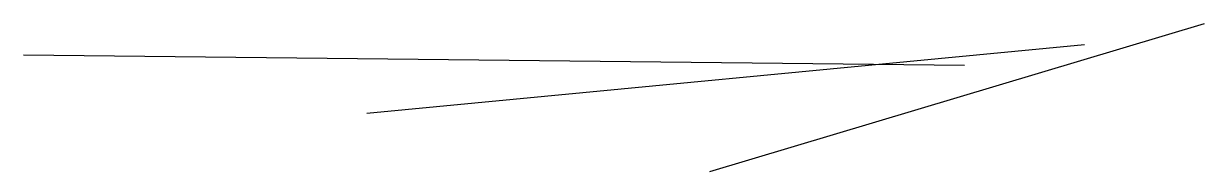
# Model space of a CAD drawing. Units: millimetres at full size, sheet at 1:100. Extents: x -15551 to 19102, y -1102 to 3245.
import ezdxf

# ---------------------------------------------------------------- set-up
doc = ezdxf.new("R2010")
doc.units = ezdxf.units.MM
doc.header["$LTSCALE"] = 100
doc.layers.add('0-0', color=7, linetype='Continuous')

msp = doc.modelspace()

# ---------------------------------------------------------------- linework, layer by layer
at = {"layer": '0-0'}
for p, q in [((4591.8, -1102), (19102, 3244.9)), ((-5479.6, 612.2), (15581.6, 2632.7)), ((-15551, 2326.5), (12061.2, 2020.4))]:
    msp.add_line(p, q, dxfattribs=at)

doc.saveas('drawing.dxf')
